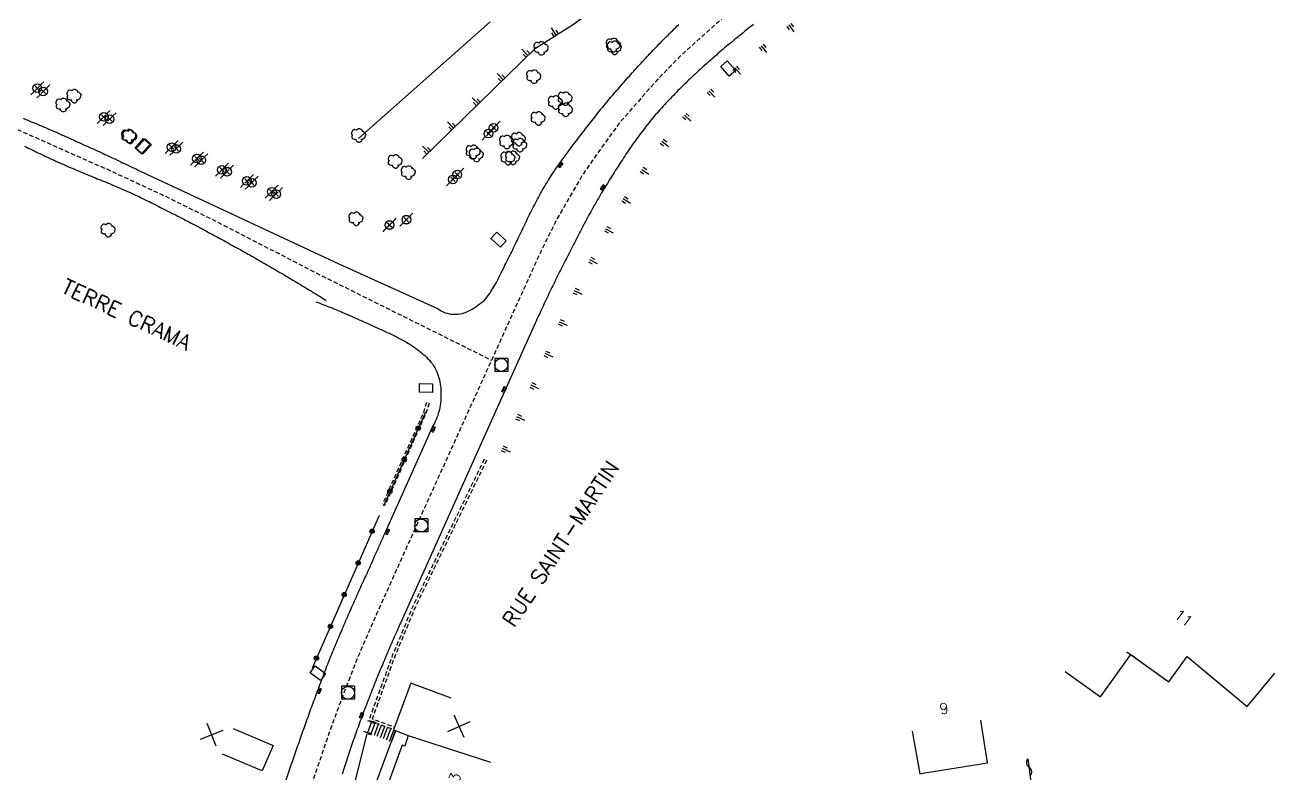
# Model space of a CAD drawing. Header units: millimetres. Extents: x 151000 to 152000, y 111999 to 113000.
# Drawn here: x 151130.9 to 151275.2, y 112170.8 to 112257.2 of the extents above; entities that cross this region are included whole.
import ezdxf
from ezdxf.enums import TextEntityAlignment as Align

# ---------------------------------------------------------------- set-up
doc = ezdxf.new("R2010")
doc.units = ezdxf.units.MM
doc.linetypes.add('DASHED', pattern=[0.75, 0.5, -0.25])
doc.layers.get('0').update_dxf_attribs({"linetype": 'CONTINUOUS'})
for name, color, linetype in [('W0001', 6, 'DASHED'), ('W0008', 7, 'CONTINUOUS'), ('W0100', 7, 'CONTINUOUS'), ('W0105', 7, 'CONTINUOUS'), ('W0112', 1, 'DASHED'), ('W0211', 2, 'CONTINUOUS'), ('W0300', 7, 'CONTINUOUS'), ('W0310', 3, 'CONTINUOUS'), ('W0322', 7, 'CONTINUOUS'), ('W0400', 7, 'CONTINUOUS'), ('W0420', 7, 'CONTINUOUS'), ('W0454', 7, 'CONTINUOUS'), ('W0989', 7, 'CONTINUOUS'), ('W0991', 7, 'CONTINUOUS'), ('W1102', 7, 'CONTINUOUS'), ('W1471', 7, 'CONTINUOUS')]:
    doc.layers.add(name, color=color, linetype=linetype)
doc.styles.get("Standard").update_dxf_attribs({"font": 'romans.shx', "width": 0.85})

# ---------------------------------------------------------------- blocks, each defined once
blk = doc.blocks.new('t211o')
at = {"color": 0, "linetype": 'Continuous'}
for p, q in [((-0.29, 0.5), (-0.29, 0)), ((0, 1), (0, 0)), ((0.29, 0.5), (0.29, 0))]:
    blk.add_line(p, q, dxfattribs=at)
blk = doc.blocks.new('t991o')
at = {"color": 0, "linetype": 'Continuous'}
for p, q in [((-1, 1), (1, -1)), ((-1, -1), (1, 1))]:
    blk.add_line(p, q, dxfattribs=at)
blk = doc.blocks.new('T300')
for p, q in [((-0.8, 0.51), (-0.86, 0.34)), ((-0.86, 0.34), (-0.86, 0.17)), ((-0.86, 0.17), (-0.74, 0.06)), ((-0.69, 0.63), (-0.8, 0.51)), ((-0.8, -0.06), (-0.74, 0.06)), ((-0.74, 0.06), (-0.69, 0.11)), ((-0.57, 0.69), (-0.69, 0.63)), ((-0.46, 0.69), (-0.57, 0.69)), ((-0.29, 0.63), (-0.46, 0.69)), ((-0.29, 0.63), (-0.17, 0.74)), ((-0.23, 0.57), (-0.29, 0.63)), ((-0.17, 0.74), (-0.06, 0.8)), ((-0.06, 0.8), (0.06, 0.8)), ((0.06, 0.8), (0.23, 0.74)), ((0.23, 0.74), (0.34, 0.63)), ((0.34, 0.63), (0.4, 0.51)), ((0.46, 0.46), (0.34, 0.46)), ((0.4, 0.51), (0.4, 0.46)), ((0.57, 0.4), (0.46, 0.46)), ((0.57, 0.4), (0.69, 0.29)), ((0.69, 0.29), (0.74, 0.17)), ((0.74, 0.06), (0.69, -0.17)), ((0.74, 0.17), (0.74, 0.06)), ((-0.8, -0.17), (-0.8, -0.06)), ((-0.8, -0.23), (-0.8, -0.17)), ((-0.74, -0.34), (-0.8, -0.23)), ((-0.69, -0.4), (-0.74, -0.34)), ((-0.51, -0.46), (-0.69, -0.4)), ((-0.4, -0.46), (-0.51, -0.46)), ((-0.4, -0.46), (-0.34, -0.46)), ((-0.34, -0.46), (-0.34, -0.4)), ((-0.34, -0.51), (-0.34, -0.46)), ((-0.29, -0.63), (-0.34, -0.51)), ((-0.17, -0.74), (-0.29, -0.63)), ((-0.06, -0.8), (-0.17, -0.74)), ((0.06, -0.8), (-0.06, -0.8)), ((0.17, -0.74), (0.06, -0.8)), ((0.23, -0.69), (0.17, -0.74)), ((0.29, -0.46), (0.23, -0.46)), ((0.29, -0.63), (0.23, -0.69)), ((0.46, -0.4), (0.29, -0.46)), ((0.34, -0.51), (0.29, -0.63)), ((0.34, -0.51), (0.34, -0.46)), ((0.57, -0.34), (0.46, -0.4)), ((0.63, -0.29), (0.57, -0.34)), ((0.69, -0.17), (0.63, -0.29))]:
    blk.add_line(p, q)
blk = doc.blocks.new('T454')
for p, q in [((-0.25, 0.25), (0.25, -0.25)), ((-0.25, -0.25), (0.25, 0.25)), ((0.75, 0.75), (0.375, 0.375)), ((-0.375, -0.375), (-0.75, -0.75))]:
    blk.add_line(p, q)
blk.add_ellipse((0, 0), major_axis=(0.354, 0.354), ratio=1, start_param=5.497787143782138, end_param=11.78097245096172)
blk = doc.blocks.new('T400')
for p, q in [((-0.15, 0.3), (0.15, 0.3)), ((-0.15, -0.25), (-0.15, 0.3)), ((-0.15, 0.15), (0.15, 0.15)), ((-0.15, 0), (0.15, 0)), ((0.15, 0.3), (0.15, -0.25)), ((-0.15, -0.15), (0.15, -0.15)), ((-0.15, -0.25), (-0.15, -0.3)), ((-0.15, -0.3), (0.15, -0.3)), ((0.15, -0.3), (0.15, -0.25))]:
    blk.add_line(p, q)
blk = doc.blocks.new('T420')
for p, q in [((0.75, 0.75), (-0.75, 0.75)), ((-0.75, 0.75), (-0.75, -0.75)), ((0.75, 0.75), (0.75, -0.75)), ((0.75, -0.75), (-0.75, -0.75))]:
    blk.add_line(p, q)
blk.add_ellipse((0, 0), major_axis=(-0.53, 0.53), ratio=1, start_param=3.926991, end_param=10.210176)
blk = doc.blocks.new('t105o')
for p, q in [((-0.5, 0), (0.5, 0)), ((0.5, 0), (0.2, 0.1)), ((0.5, 0), (0.2, -0.1))]:
    blk.add_line(p, q)
blk = doc.blocks.new('t322o')
at = {"color": 0, "linetype": 'Continuous'}
for radius in [0.25, 0.15]:
    blk.add_circle((0, 0), radius, dxfattribs=at)
blk = doc.blocks.new('t310o')
at = {"color": 0, "linetype": 'Continuous'}
for centre, start, end in [((-0.5, 0.38), 216.8699, 323.1304), ((0.5, -0.37), 36.8699, 143.1303)]:
    blk.add_arc(centre, 0.625, start, end, dxfattribs=at)
blk = doc.blocks.new('T1471')
at = {"color": 0, "linetype": 'Continuous', "flags": 128}
blk.add_lwpolyline([(-0.75, -0.5), (-0.75, 0.5), (0.75, 0.5), (0.75, -0.5), (-0.75, -0.5)], dxfattribs=at)

msp = doc.modelspace()

# ---------------------------------------------------------------- linework, layer by layer
at = {"layer": 'W0001', "flags": 128}
for points in [[(151265.85, 112282.76), (151260.15, 112280.85), (151252.43, 112278.39), (151245.55, 112276.19), (151234.91, 112272.48), (151229.94, 112270.14), (151224.29, 112267.01), (151220.4, 112264.66), (151216.03, 112261.71), (151211.25, 112257.82), (151206.62, 112253.66), (151203.74, 112250.69), (151199.58, 112245.93), (151197.24, 112242.73), (151195.33, 112239.96), (151192.38, 112234.89), (151190.48, 112231.07), (151174.6, 112196.08), (151171.49, 112189.19), (151169.34, 112184.21), (151167.73, 112180.11), (151166.02, 112175.46), (151164.24, 112170.2), (151162.83, 112165.62), (151160.05, 112151.79), (151153.31, 112105.2), (151152.82, 112101.89), (151152.61, 112098.15), (151152.72, 112095.22), (151153.08, 112092.14), (151153.84, 112088.58), (151154.92, 112084.39), (151157.16, 112078.29), (151160.41, 112070.13), (151175.68, 112042.14), (151178.19, 112037.4), (151180.04, 112033.78), (151181.65, 112028.12), (151183.21, 112023.36), (151183.76, 112018.8), (151184.1, 112014.44), (151184.24, 112000)], [(151107.33, 112252.85), (151119.59, 112248.47), (151122.79, 112247.43), (151130.09, 112245.13), (151132.58, 112244.05), (151135.71, 112242.63), (151140.37, 112240.59), (151146.72, 112237.65), (151152.21, 112234.95), (151156.46, 112232.77), (151164.56, 112228.59), (151184.79, 112218.53)]]:
    msp.add_lwpolyline(points, dxfattribs=at)
at = {"layer": 'W0008', "flags": 128}
for points in [[(151130.73, 112246.44), (151130.97, 112246.34), (151131.2, 112246.25), (151131.43, 112246.15), (151131.67, 112246.05), (151131.9, 112245.96), (151132.13, 112245.86), (151132.37, 112245.76), (151132.6, 112245.66), (151132.83, 112245.56), (151133.06, 112245.46), (151133.3, 112245.36), (151133.53, 112245.26), (151133.76, 112245.16), (151133.99, 112245.06), (151134.22, 112244.96), (151134.45, 112244.86), (151134.69, 112244.75), (151134.92, 112244.65), (151135.15, 112244.55), (151135.38, 112244.45), (151135.61, 112244.35), (151135.84, 112244.25), (151136.07, 112244.14), (151136.3, 112244.04), (151136.53, 112243.94), (151136.75, 112243.84), (151136.98, 112243.73), (151137.21, 112243.63), (151137.44, 112243.53), (151137.67, 112243.43), (151137.9, 112243.32), (151138.12, 112243.22), (151138.35, 112243.11), (151138.58, 112243.01), (151138.81, 112242.91), (151139.04, 112242.8), (151139.26, 112242.7), (151139.49, 112242.59), (151139.72, 112242.49), (151139.95, 112242.38), (151140.17, 112242.28), (151140.4, 112242.17), (151140.63, 112242.07), (151140.85, 112241.96), (151141.08, 112241.85), (151141.31, 112241.75), (151141.53, 112241.64), (151141.76, 112241.54), (151141.99, 112241.43), (151142.21, 112241.32), (151142.44, 112241.21), (151142.67, 112241.11), (151142.89, 112241), (151143.12, 112240.89), (151143.34, 112240.78), (151143.57, 112240.68), (151143.8, 112240.57), (151144.02, 112240.46), (151144.25, 112240.35), (151144.47, 112240.24), (151144.7, 112240.13), (151144.92, 112240.02), (151145.15, 112239.91), (151167.15, 112229.64), (151178.57, 112224.49), (151178.78, 112224.34), (151178.99, 112224.21), (151179.21, 112224.1), (151179.44, 112224.01), (151179.66, 112223.94), (151179.9, 112223.88), (151180.14, 112223.85), (151180.38, 112223.83), (151180.63, 112223.82), (151180.88, 112223.84), (151181.14, 112223.88), (151181.39, 112223.93), (151181.64, 112224), (151181.88, 112224.08), (151182.11, 112224.18), (151182.33, 112224.29), (151182.55, 112224.41), (151182.76, 112224.54), (151182.97, 112224.68), (151183.18, 112224.82), (151183.38, 112224.98), (151183.58, 112225.14), (151183.77, 112225.3), (151183.96, 112225.47), (151184.13, 112225.65), (151184.29, 112225.84), (151184.44, 112226.04), (151184.58, 112226.24), (151184.71, 112226.45), (151184.84, 112226.66), (151184.97, 112226.87), (151185.1, 112227.08), (151185.23, 112227.29), (151185.35, 112227.51), (151185.47, 112227.72), (151185.58, 112227.94), (151185.69, 112228.16), (151185.79, 112228.38), (151185.9, 112228.6), (151186.01, 112228.82), (151186.12, 112229.04), (151186.23, 112229.26), (151186.34, 112229.48), (151186.46, 112229.7), (151186.57, 112229.92), (151186.68, 112230.15), (151186.8, 112230.37), (151186.91, 112230.59), (151187.02, 112230.82), (151187.13, 112231.04), (151187.24, 112231.27), (151187.34, 112231.49), (151187.45, 112231.72), (151187.56, 112231.94), (151187.67, 112232.17), (151187.78, 112232.39), (151187.88, 112232.62), (151187.99, 112232.84), (151188.1, 112233.07), (151188.2, 112233.29), (151188.31, 112233.52), (151188.42, 112233.74), (151188.53, 112233.97), (151188.64, 112234.19), (151188.74, 112234.42), (151188.85, 112234.64), (151188.96, 112234.87), (151189.07, 112235.09), (151189.18, 112235.32), (151189.29, 112235.54), (151189.4, 112235.76), (151189.52, 112235.99), (151189.63, 112236.21), (151189.74, 112236.43), (151189.86, 112236.65), (151189.97, 112236.87), (151190.09, 112237.09), (151190.21, 112237.31), (151190.33, 112237.53), (151190.45, 112237.75), (151190.57, 112237.97), (151190.69, 112238.19), (151190.82, 112238.4), (151190.94, 112238.62), (151191.07, 112238.83), (151191.2, 112239.05), (151191.33, 112239.26), (151191.46, 112239.47), (151191.6, 112239.68), (151191.73, 112239.89), (151191.87, 112240.1), (151192.01, 112240.31), (151192.15, 112240.52), (151192.3, 112240.73), (151192.44, 112240.93), (151192.59, 112241.14), (151192.73, 112241.34), (151192.88, 112241.55), (151193.03, 112241.75), (151193.17, 112241.95), (151193.32, 112242.16), (151193.47, 112242.36), (151193.62, 112242.56), (151193.77, 112242.77), (151193.92, 112242.97), (151194.07, 112243.17), (151194.22, 112243.37), (151194.37, 112243.57), (151194.52, 112243.77), (151194.67, 112243.97), (151194.82, 112244.17), (151194.97, 112244.37), (151195.13, 112244.57), (151195.28, 112244.77), (151195.43, 112244.97), (151195.59, 112245.17), (151195.74, 112245.37), (151195.89, 112245.56), (151196.05, 112245.76), (151196.2, 112245.96), (151196.36, 112246.16), (151196.52, 112246.35), (151196.67, 112246.55), (151196.83, 112246.74), (151196.99, 112246.94), (151197.14, 112247.13), (151197.3, 112247.33), (151197.46, 112247.52), (151197.62, 112247.71), (151197.78, 112247.91), (151197.94, 112248.1), (151198.1, 112248.29), (151198.26, 112248.49), (151198.42, 112248.68), (151198.58, 112248.87), (151198.74, 112249.06), (151198.9, 112249.25), (151199.06, 112249.44), (151199.23, 112249.63), (151199.39, 112249.82), (151199.55, 112250.01), (151199.72, 112250.2), (151199.88, 112250.39), (151200.05, 112250.58), (151200.21, 112250.76), (151200.38, 112250.95), (151200.54, 112251.14), (151200.71, 112251.32), (151200.87, 112251.51), (151201.04, 112251.7), (151201.21, 112251.88), (151201.38, 112252.07), (151201.55, 112252.25), (151201.71, 112252.44), (151201.88, 112252.62), (151202.05, 112252.81), (151202.22, 112252.99), (151202.39, 112253.17), (151202.56, 112253.36), (151202.73, 112253.54), (151202.9, 112253.72), (151203.08, 112253.9), (151203.25, 112254.08), (151203.42, 112254.26), (151203.59, 112254.44), (151203.77, 112254.62), (151203.94, 112254.8), (151204.11, 112254.98), (151204.29, 112255.16), (151204.46, 112255.34), (151204.64, 112255.52), (151204.81, 112255.7), (151204.99, 112255.88), (151205.17, 112256.05), (151205.34, 112256.23), (151205.52, 112256.41), (151205.7, 112256.58), (151205.88, 112256.76), (151206.06, 112256.93), (151206.23, 112257.11), (151206.41, 112257.28)], [(151215.02, 112257.26), (151214.82, 112257.1), (151214.62, 112256.95), (151214.42, 112256.79), (151214.23, 112256.63), (151214.03, 112256.48), (151213.83, 112256.32), (151213.64, 112256.16), (151213.44, 112256), (151213.24, 112255.84), (151213.05, 112255.68), (151212.85, 112255.52), (151212.66, 112255.36), (151212.47, 112255.2), (151212.27, 112255.04), (151212.08, 112254.88), (151211.89, 112254.72), (151211.69, 112254.56), (151211.5, 112254.39), (151211.31, 112254.23), (151211.12, 112254.07), (151210.93, 112253.9), (151210.74, 112253.74), (151210.55, 112253.57), (151210.36, 112253.41), (151210.17, 112253.24), (151209.98, 112253.08), (151209.79, 112252.91), (151209.6, 112252.74), (151209.41, 112252.57), (151209.23, 112252.4), (151209.04, 112252.24), (151208.86, 112252.07), (151208.67, 112251.9), (151208.49, 112251.73), (151208.3, 112251.55), (151208.12, 112251.38), (151207.93, 112251.21), (151207.75, 112251.04), (151207.57, 112250.86), (151207.39, 112250.69), (151207.21, 112250.51), (151207.03, 112250.34), (151206.85, 112250.16), (151206.67, 112249.98), (151206.49, 112249.8), (151206.31, 112249.63), (151206.14, 112249.45), (151205.96, 112249.27), (151205.78, 112249.09), (151205.61, 112248.9), (151205.43, 112248.72), (151205.26, 112248.54), (151205.09, 112248.36), (151204.92, 112248.17), (151204.74, 112247.99), (151204.57, 112247.8), (151204.4, 112247.61), (151204.23, 112247.42), (151204.07, 112247.24), (151203.9, 112247.05), (151203.73, 112246.86), (151203.57, 112246.67), (151203.41, 112246.48), (151203.25, 112246.29), (151203.09, 112246.1), (151202.93, 112245.9), (151202.78, 112245.71), (151202.62, 112245.51), (151202.47, 112245.32), (151202.32, 112245.12), (151202.17, 112244.92), (151202.02, 112244.72), (151201.87, 112244.53), (151201.72, 112244.32), (151201.58, 112244.12), (151201.43, 112243.92), (151201.29, 112243.72), (151201.14, 112243.52), (151201, 112243.31), (151200.86, 112243.11), (151200.72, 112242.9), (151200.58, 112242.7), (151200.44, 112242.49), (151200.3, 112242.29), (151200.16, 112242.08), (151200.03, 112241.87), (151199.89, 112241.66), (151199.76, 112241.46), (151199.62, 112241.25), (151199.49, 112241.04), (151199.35, 112240.83), (151199.22, 112240.62), (151199.08, 112240.41), (151198.95, 112240.2), (151198.82, 112239.99), (151198.69, 112239.78), (151198.55, 112239.57), (151198.42, 112239.36), (151198.29, 112239.14), (151198.16, 112238.93), (151198.03, 112238.72), (151197.9, 112238.51), (151197.76, 112238.29), (151197.63, 112238.07), (151197.5, 112237.86), (151197.37, 112237.64), (151197.24, 112237.42), (151197.12, 112237.2), (151196.99, 112236.98), (151196.86, 112236.76), (151196.74, 112236.54), (151196.61, 112236.32), (151196.49, 112236.1), (151196.37, 112235.88), (151196.25, 112235.66), (151196.12, 112235.44), (151196, 112235.22), (151195.88, 112235), (151195.76, 112234.77), (151195.64, 112234.55), (151195.52, 112234.33), (151195.41, 112234.1), (151195.29, 112233.88), (151195.17, 112233.66), (151195.05, 112233.43), (151194.94, 112233.21), (151194.82, 112232.98), (151194.7, 112232.76), (151194.59, 112232.53), (151194.47, 112232.31), (151194.36, 112232.08), (151194.24, 112231.86), (151194.12, 112231.63), (151194.01, 112231.41), (151193.89, 112231.18), (151193.78, 112230.96), (151193.66, 112230.73), (151193.55, 112230.51), (151193.43, 112230.28), (151193.32, 112230.06), (151193.2, 112229.83), (151193.09, 112229.61), (151192.98, 112229.38), (151192.86, 112229.16), (151192.75, 112228.93), (151192.64, 112228.71), (151192.52, 112228.48), (151192.41, 112228.26), (151192.3, 112228.03), (151192.19, 112227.8), (151192.08, 112227.58), (151191.97, 112227.35), (151191.86, 112227.12), (151191.75, 112226.9), (151191.64, 112226.67), (151191.53, 112226.44), (151191.42, 112226.22), (151191.31, 112225.99), (151191.2, 112225.76), (151191.09, 112225.53), (151190.99, 112225.31), (151190.88, 112225.08), (151190.77, 112224.85), (151190.66, 112224.62), (151190.56, 112224.39), (151190.45, 112224.16), (151190.35, 112223.93), (151190.24, 112223.71), (151190.14, 112223.48), (151190.03, 112223.25), (151189.93, 112223.02), (151189.83, 112222.79), (151174.29, 112188.19), (151174.18, 112187.97), (151174.08, 112187.74), (151173.98, 112187.51), (151173.88, 112187.28), (151173.77, 112187.06), (151173.67, 112186.83), (151173.57, 112186.6), (151173.47, 112186.37), (151173.37, 112186.14), (151173.27, 112185.91), (151173.17, 112185.68), (151173.07, 112185.46), (151172.97, 112185.23), (151172.87, 112185), (151172.77, 112184.77), (151172.67, 112184.54), (151172.58, 112184.31), (151172.48, 112184.08), (151172.38, 112183.85), (151172.28, 112183.62), (151172.19, 112183.39), (151172.09, 112183.16), (151172, 112182.93), (151171.9, 112182.7), (151171.81, 112182.47), (151171.71, 112182.24), (151171.62, 112182.01), (151171.52, 112181.78), (151171.43, 112181.54), (151171.34, 112181.31), (151171.25, 112181.08), (151171.15, 112180.85), (151171.06, 112180.62), (151170.97, 112180.39), (151170.88, 112180.15), (151170.79, 112179.92), (151170.7, 112179.69), (151170.61, 112179.46), (151170.52, 112179.22), (151170.43, 112178.99), (151170.34, 112178.76), (151170.25, 112178.53), (151170.16, 112178.29), (151170.07, 112178.06), (151169.99, 112177.83), (151169.9, 112177.59), (151169.81, 112177.36), (151169.73, 112177.13), (151169.64, 112176.89), (151169.56, 112176.66), (151169.47, 112176.42), (151169.39, 112176.19), (151169.3, 112175.95), (151169.22, 112175.72), (151169.13, 112175.49), (151169.05, 112175.25), (151168.97, 112175.02), (151168.89, 112174.78), (151168.8, 112174.55), (151168.72, 112174.31), (151168.64, 112174.07), (151168.56, 112173.84), (151168.48, 112173.6), (151168.4, 112173.37), (151168.32, 112173.13), (151168.24, 112172.9), (151168.16, 112172.66), (151168.08, 112172.42), (151168, 112172.19), (151167.92, 112171.95), (151167.85, 112171.71), (151167.77, 112171.48), (151167.69, 112171.24), (151167.61, 112171), (151167.54, 112170.76)], [(151130.88, 112243.22), (151131.1, 112243.11), (151131.32, 112243), (151131.54, 112242.9), (151131.76, 112242.79), (151131.99, 112242.68), (151132.21, 112242.58), (151132.43, 112242.47), (151132.65, 112242.36), (151132.88, 112242.26), (151133.1, 112242.15), (151133.32, 112242.05), (151133.55, 112241.95), (151133.77, 112241.84), (151134, 112241.74), (151134.22, 112241.64), (151134.44, 112241.53), (151134.67, 112241.43), (151134.89, 112241.33), (151135.12, 112241.23), (151135.35, 112241.13), (151135.58, 112241.02), (151135.81, 112240.92), (151136.04, 112240.82), (151136.28, 112240.72), (151136.51, 112240.63), (151136.74, 112240.53), (151136.97, 112240.43), (151137.2, 112240.33), (151137.43, 112240.24), (151137.67, 112240.14), (151137.9, 112240.04), (151138.13, 112239.95), (151138.36, 112239.85), (151138.6, 112239.76), (151138.83, 112239.66), (151139.06, 112239.57), (151139.29, 112239.47), (151139.53, 112239.38), (151139.76, 112239.28), (151139.99, 112239.18), (151140.22, 112239.09), (151140.46, 112238.99), (151140.69, 112238.9), (151140.92, 112238.8), (151141.15, 112238.7), (151141.38, 112238.6), (151141.62, 112238.5), (151141.85, 112238.4), (151142.08, 112238.31), (151142.31, 112238.2), (151142.54, 112238.1), (151142.77, 112238), (151143, 112237.9), (151143.23, 112237.79), (151143.45, 112237.69), (151143.68, 112237.58), (151143.91, 112237.48), (151144.14, 112237.37), (151144.36, 112237.26), (151144.59, 112237.15), (151144.81, 112237.04), (151145.04, 112236.93), (151145.26, 112236.82), (151145.48, 112236.71), (151145.71, 112236.6), (151145.93, 112236.49), (151146.15, 112236.37), (151146.38, 112236.26), (151146.6, 112236.15), (151146.82, 112236.04), (151147.04, 112235.93), (151147.27, 112235.81), (151147.49, 112235.7), (151147.71, 112235.59), (151147.93, 112235.47), (151148.15, 112235.36), (151148.38, 112235.25), (151148.6, 112235.13), (151148.82, 112235.02), (151149.04, 112234.91), (151149.26, 112234.79), (151149.48, 112234.68), (151149.7, 112234.56), (151149.92, 112234.45), (151150.14, 112234.33), (151150.36, 112234.21), (151150.58, 112234.1), (151150.81, 112233.98), (151151.03, 112233.87), (151151.25, 112233.75), (151151.47, 112233.63), (151151.68, 112233.52), (151151.9, 112233.4), (151152.12, 112233.28), (151152.34, 112233.16), (151152.56, 112233.05), (151152.78, 112232.93), (151153, 112232.81), (151153.22, 112232.69), (151153.44, 112232.57), (151153.66, 112232.45), (151153.88, 112232.33), (151154.09, 112232.21), (151154.31, 112232.09), (151154.53, 112231.97), (151154.75, 112231.85), (151154.97, 112231.73), (151155.18, 112231.61), (151155.4, 112231.49), (151155.62, 112231.37), (151155.84, 112231.25), (151156.05, 112231.13), (151156.27, 112231.01), (151156.49, 112230.89), (151156.71, 112230.76), (151156.92, 112230.64), (151157.14, 112230.52), (151157.36, 112230.4), (151157.57, 112230.27), (151157.79, 112230.15), (151158, 112230.03), (151158.22, 112229.9), (151158.44, 112229.78), (151158.65, 112229.65), (151158.87, 112229.53), (151159.08, 112229.41), (151159.3, 112229.28), (151159.51, 112229.16), (151159.73, 112229.03), (151159.94, 112228.9), (151160.16, 112228.78), (151160.37, 112228.65), (151160.59, 112228.53), (151160.8, 112228.4), (151161.02, 112228.27), (151161.23, 112228.15), (151161.45, 112228.02), (151161.66, 112227.89), (151161.87, 112227.76), (151162.09, 112227.64), (151162.3, 112227.51), (151162.52, 112227.38), (151162.73, 112227.25), (151162.94, 112227.12), (151163.16, 112227), (151163.37, 112226.87), (151163.58, 112226.74), (151163.79, 112226.61), (151164.01, 112226.48), (151164.22, 112226.35), (151164.43, 112226.22), (151164.64, 112226.09), (151164.86, 112225.96), (151165.07, 112225.83), (151165.28, 112225.69), (151165.49, 112225.56), (151165.7, 112225.43)], [(151164.53, 112225.27), (151164.76, 112225.18), (151164.99, 112225.09), (151165.22, 112225.01), (151165.45, 112224.92), (151165.68, 112224.83), (151165.91, 112224.74), (151166.13, 112224.64), (151166.36, 112224.55), (151166.59, 112224.46), (151166.82, 112224.37), (151167.04, 112224.27), (151167.27, 112224.18), (151167.5, 112224.08), (151167.72, 112223.99), (151167.95, 112223.89), (151168.18, 112223.79), (151168.4, 112223.69), (151168.63, 112223.59), (151168.85, 112223.5), (151169.08, 112223.39), (151169.3, 112223.29), (151169.53, 112223.19), (151169.75, 112223.09), (151169.97, 112222.99), (151170.2, 112222.88), (151170.42, 112222.78), (151170.65, 112222.67), (151170.88, 112222.56), (151171.11, 112222.46), (151171.34, 112222.36), (151171.58, 112222.25), (151171.81, 112222.15), (151172.04, 112222.05), (151172.27, 112221.94), (151172.5, 112221.84), (151172.74, 112221.73), (151172.97, 112221.63), (151173.2, 112221.52), (151173.43, 112221.41), (151173.66, 112221.3), (151173.88, 112221.19), (151174.11, 112221.07), (151174.33, 112220.96), (151174.56, 112220.84), (151174.78, 112220.71), (151175, 112220.58), (151175.22, 112220.45), (151175.43, 112220.32), (151175.64, 112220.18), (151175.85, 112220.03), (151176.06, 112219.88), (151176.27, 112219.73), (151176.48, 112219.57), (151176.68, 112219.4), (151176.88, 112219.23), (151177.08, 112219.06), (151177.27, 112218.88), (151177.45, 112218.7), (151177.63, 112218.51), (151177.8, 112218.31), (151177.96, 112218.1), (151178.1, 112217.89), (151178.24, 112217.66), (151178.36, 112217.42), (151178.47, 112217.19), (151178.56, 112216.96), (151178.64, 112216.72), (151178.71, 112216.49), (151178.77, 112216.25), (151178.82, 112216.01), (151178.86, 112215.77), (151178.89, 112215.53), (151178.92, 112215.28), (151178.93, 112215.04), (151178.94, 112214.79), (151178.95, 112214.55), (151178.94, 112214.3), (151178.93, 112214.05), (151178.92, 112213.8), (151178.89, 112213.55), (151178.86, 112213.31), (151178.82, 112213.07), (151178.77, 112212.83), (151178.72, 112212.6), (151178.65, 112212.37), (151178.58, 112212.14), (151178.49, 112211.91), (151178.4, 112211.69), (151178.3, 112211.47), (151178.19, 112211.25), (151178.07, 112211.03), (151172.44, 112198.48), (151172.34, 112198.25), (151172.23, 112198.02), (151172.13, 112197.79), (151172.03, 112197.56), (151171.92, 112197.33), (151171.82, 112197.1), (151171.72, 112196.87), (151171.61, 112196.64), (151171.51, 112196.41), (151171.41, 112196.18), (151171.3, 112195.95), (151171.2, 112195.72), (151171.1, 112195.49), (151171, 112195.26), (151170.89, 112195.03), (151170.79, 112194.8), (151170.69, 112194.57), (151170.58, 112194.34), (151170.48, 112194.11), (151170.38, 112193.88), (151170.27, 112193.65), (151170.17, 112193.43), (151170.07, 112193.2), (151169.96, 112192.98), (151169.86, 112192.75), (151169.76, 112192.53), (151169.65, 112192.3), (151169.55, 112192.08), (151169.45, 112191.85), (151169.35, 112191.63), (151169.25, 112191.4), (151169.15, 112191.17), (151169.04, 112190.95), (151168.94, 112190.72), (151168.84, 112190.49), (151168.74, 112190.27), (151168.64, 112190.04), (151168.54, 112189.81), (151168.44, 112189.59), (151168.34, 112189.36), (151168.24, 112189.13), (151168.15, 112188.91), (151168.05, 112188.68), (151167.95, 112188.45), (151167.85, 112188.22), (151167.75, 112188), (151167.66, 112187.77), (151167.56, 112187.54), (151167.46, 112187.31), (151167.36, 112187.09), (151167.27, 112186.86), (151167.17, 112186.63), (151167.07, 112186.4), (151166.98, 112186.17), (151166.88, 112185.94), (151166.79, 112185.72), (151166.69, 112185.49), (151166.6, 112185.26), (151166.5, 112185.03), (151166.41, 112184.8), (151166.31, 112184.57), (151166.22, 112184.34), (151166.12, 112184.11), (151166.03, 112183.87), (151165.94, 112183.64), (151165.84, 112183.41), (151165.75, 112183.17), (151165.66, 112182.94), (151165.57, 112182.7), (151165.48, 112182.47), (151165.39, 112182.23), (151165.3, 112182), (151165.21, 112181.76), (151165.12, 112181.52), (151165.04, 112181.29), (151164.95, 112181.05), (151164.86, 112180.82), (151164.77, 112180.58), (151164.68, 112180.34), (151164.6, 112180.11), (151164.51, 112179.87), (151164.43, 112179.64), (151164.34, 112179.41), (151164.25, 112179.18), (151164.17, 112178.94), (151164.08, 112178.71), (151164, 112178.48), (151163.91, 112178.24), (151163.83, 112178.01), (151163.74, 112177.78), (151163.66, 112177.54), (151163.58, 112177.31), (151163.49, 112177.08), (151163.41, 112176.84), (151163.32, 112176.61), (151163.24, 112176.37), (151163.16, 112176.14), (151163.07, 112175.91), (151162.99, 112175.67), (151162.91, 112175.44), (151162.83, 112175.2), (151162.74, 112174.97), (151162.66, 112174.74), (151162.58, 112174.5), (151162.5, 112174.27), (151162.41, 112174.03), (151162.33, 112173.8), (151162.25, 112173.57), (151162.17, 112173.33), (151162.09, 112173.1), (151162.01, 112172.86), (151161.93, 112172.63), (151161.84, 112172.39), (151161.76, 112172.16), (151161.68, 112171.92), (151160.01, 112166.89)], [(151170.41, 112175.41), (151164.02, 112149.9), (151164.11, 112149.87), (151162.52, 112145.2), (151162.46, 112145.17), (151161.58, 112139.56)], [(151173.66, 112175.76), (151168.09, 112160.69), (151167.79, 112160.77), (151165.37, 112154.26)]]:
    msp.add_lwpolyline(points, dxfattribs=at)
at = {"layer": 'W0100', "flags": 128}
for points in [[(151258.11, 112184.88), (151262.98, 112181.4), (151265.09, 112184.32), (151272.02, 112178.55), (151275.22, 112182.39)], [(151251.01, 112182.59), (151255.08, 112179.68), (151258.57, 112184.55), (151262.63, 112181.64)], [(151180.15, 112179.54), (151175.46, 112181.27), (151173.47, 112175.88), (151175.18, 112175.22), (151174.78, 112173.99), (151174.46, 112174.1), (151173.1, 112170.28), (151169.36, 112160.22), (151167.6, 112155.43), (151165.43, 112149.58), (151163.81, 112144.74), (151162.96, 112139.38), (151161.64, 112130.45), (151160.99, 112126.1), (151165.93, 112125.35)], [(151170.94, 112176.79), (151170.46, 112175.52)], [(151171.34, 112176.64), (151170.85, 112175.37)], [(151171.72, 112176.49), (151171.23, 112175.22)], [(151172.06, 112176.36), (151171.57, 112175.09)], [(151172.42, 112176.22), (151171.93, 112174.95)], [(151172.76, 112176.09), (151172.27, 112174.82)], [(151233.34, 112175.72), (151234.22, 112170.79), (151234.8, 112170.9), (151242.05, 112172.06), (151241.26, 112177)], [(151154.96, 112176.02), (151159.57, 112174.08), (151158.33, 112171.13), (151153.72, 112173.07)], [(151173.12, 112175.95), (151172.63, 112174.68)], [(151173.48, 112175.81), (151172.99, 112174.54)], [(151173.71, 112175.72), (151173.22, 112174.45)]]:
    msp.add_lwpolyline(points, dxfattribs=at)
at = {"layer": 'W0112', "flags": 128}
for points in [[(151177.3, 112213.65), (151176.93, 112212.49), (151172.2, 112201.89)], [(151177.59, 112213.56), (151177.21, 112212.39), (151172.48, 112201.77)], [(151183.95, 112207.1), (151175.73, 112190.19), (151173.34, 112184.43), (151170.63, 112176.97), (151173.44, 112175.93)], [(151184.22, 112206.97), (151176, 112190.07), (151173.62, 112184.32), (151171.02, 112177.15), (151173.54, 112176.21)]]:
    msp.add_lwpolyline(points, dxfattribs=at)
at = {"layer": 'W0211', "flags": 128}
for points in [[(151176.83, 112241.82), (151189.88, 112254.54), (151194.26, 112257.3), (151229.08, 112282.47), (151236.87, 112285.03), (151257.86, 112291.82)], [(151169.42, 112244.11), (151184.64, 112257.57)]]:
    msp.add_lwpolyline(points, dxfattribs=at)
at = {"layer": 'W0310', "flags": 128}
msp.add_lwpolyline([(151246.7, 112172.53), (151248.25, 112160.61)], dxfattribs=at)
at = {"layer": 'W0322', "flags": 128}
for points in [[(151177.16, 112212.51), (151172.31, 112201.68)], [(151171.82, 112200.62), (151164.08, 112183)]]:
    msp.add_lwpolyline(points, dxfattribs=at)
at = {"layer": 'W1102', "flags": 128}
msp.add_lwpolyline([(151175.18, 112175.22), (151184.69, 112172.12)], dxfattribs=at)

# ---------------------------------------------------------------- block references
at = {"layer": 'W0105'}
for p, rotation in [((151170.94, 112176.79), 340.1854475681759), ((151170.46, 112175.52), 336.3860233381131)]:
    msp.add_blockref('t105o', p, dxfattribs=dict(at, rotation=rotation))
at = {"layer": 'W0211'}
for p, rotation in [((151192.22, 112256.02), 32.14549277819498), ((151219.15, 112257.23), 214.7536719345509), ((151189, 112253.69), 44.27231484039691), ((151215.96, 112254.82), 218.6172365972305), ((151186.13, 112250.89), 44.27231484039691), ((151212.87, 112252.28), 220.4961828796175), ((151209.89, 112249.62), 223.1289633831573), ((151183.27, 112248.1), 44.27231484039691), ((151207.05, 112246.8), 226.7401966417788), ((151180.41, 112245.31), 44.27231484039691), ((151204.44, 112243.77), 232.3405172359121), ((151177.54, 112242.52), 44.27231484039691), ((151202.12, 112240.51), 236.5762973739741), ((151199.98, 112237.13), 238.5376704267198), ((151198, 112233.66), 241.6946781264919), ((151196.15, 112230.11), 242.9255342337786), ((151194.35, 112226.54), 243.8398995381911), ((151192.64, 112222.93), 245.2668391224918), ((151190.99, 112219.28), 245.813083211258), ((151189.35, 112215.63), 245.813083211258), ((151187.71, 112211.98), 245.813083211258), ((151186.07, 112208.33), 245.813083211258)]:
    msp.add_blockref('t211o', p, dxfattribs=dict(at, rotation=rotation))
at = {"layer": 'W0300'}
for p in [(151198.89, 112254.89), (151190.55, 112254.51), (151199, 112254.57), (151189.7, 112251.24), (151136.63, 112249), (151135.36, 112247.97), (151192.2, 112248.27), (151193.33, 112248.71), (151190.22, 112246.42), (151193.36, 112247.41), (151142.95, 112244.38), (151143.09, 112244.31), (151169.49, 112244.45), (151186.57, 112243.7), (151187.94, 112244.03), (151188.08, 112243.33), (151182.72, 112242.56), (151183.07, 112242.2), (151186.73, 112241.84), (151187.27, 112241.88), (151173.71, 112241.46), (151175.22, 112240.17), (151169.18, 112234.84), (151140.57, 112233.53)]:
    msp.add_blockref('T300', p, dxfattribs=at)
at = {"layer": 'W0310', "rotation": 277.3702674887932}
msp.add_blockref('t310o', (151246.83, 112171.54), dxfattribs=at)
at = {"layer": 'W0322'}
for p, rotation in [((151176.34, 112210.68), 245.9013818686551), ((151174.71, 112207.03), 245.9013818686551), ((151173.07, 112203.38), 245.9013818686551), ((151171.01, 112198.79), 246.3017240837189), ((151169.4, 112195.13), 246.3017240837189), ((151167.8, 112191.47), 246.3017240837189), ((151166.19, 112187.8), 246.3017240837189), ((151164.58, 112184.14), 246.3017240837189)]:
    msp.add_blockref('t322o', p, dxfattribs=dict(at, rotation=rotation))
at = {"layer": 'W0400'}
for p, rotation in [((151192.72, 112241.08), 324.4914155987771), ((151197.66, 112238.44), 148.5376704256034), ((151186.24, 112215.14), 155.8130832136026), ((151178.04, 112210.57), 335.8282295057915), ((151172.75, 112198.73), 335.8282294996447), ((151164.89, 112180.38), 339.6905797959443), ((151169.78, 112177.53), 159.6463085595347)]:
    msp.add_blockref('T400', p, dxfattribs=dict(at, rotation=rotation))
at = {"layer": 'W0420'}
for p in [(151185.92, 112217.98), (151176.67, 112199.45), (151168.22, 112180.14)]:
    msp.add_blockref('T420', p, dxfattribs=at)
at = {"layer": 'W0454'}
for p in [(151132.36, 112249.91), (151133.05, 112249.54), (151140.03, 112246.6), (151140.7, 112246.34), (151184.45, 112244.67), (151185.02, 112245.35), (151147.87, 112243.12), (151148.4, 112242.92), (151150.79, 112241.8), (151151.29, 112241.6), (151153.67, 112240.5), (151154.26, 112240.28), (151156.55, 112239.21), (151157.11, 112239), (151180.34, 112239.39), (151180.84, 112239.94), (151159.42, 112237.97), (151159.93, 112237.7), (151174.96, 112234.75), (151174.96, 112234.74), (151173.01, 112234.13), (151173.02, 112234.12)]:
    msp.add_blockref('T454', p, dxfattribs=at)
at = {"layer": 'W0991'}
for p, rotation in [((151181.05, 112176.26), 69.21124791246426), ((151152.49, 112175.31), 67.21023629724066)]:
    msp.add_blockref('t991o', p, dxfattribs=dict(at, rotation=rotation))
at = {"layer": 'W1471'}
for p, rotation in [((151212.11, 112252.18), 131.4101696374468), ((151144.51, 112243.22), 228.7757831447411), ((151144.65, 112243.17), 226.143463990151), ((151185.6, 112232.44), 317.5572847407003), ((151177.22, 112215.31), 359.1198396734807), ((151164.74, 112182.4), 324.2923945242989)]:
    msp.add_blockref('T1471', p, dxfattribs=dict(at, rotation=rotation))

# ---------------------------------------------------------------- texts
at = {"layer": 'W0989'}
for s, rotation, p in [('TERRE CRAMA', 335.0692, (151142.65, 112223.8)), ('RUE SAINT-MARTIN', 56.6436, (151192.77, 112197.35))]:
    msp.add_text(s, height=1.75, rotation=rotation, dxfattribs=at).set_placement(p, align=Align.MIDDLE)
at = {"layer": 'W0991'}
for s, rotation, p in [('11', 324.4059, (151264.67, 112188.79)), ('9', 9.1753, (151237.02, 112178.34)), ('13', 70.4345, (151180.38, 112169.85))]:
    msp.add_text(s, height=1.25, rotation=rotation, dxfattribs=at).set_placement(p, align=Align.MIDDLE)

doc.saveas('drawing.dxf')
